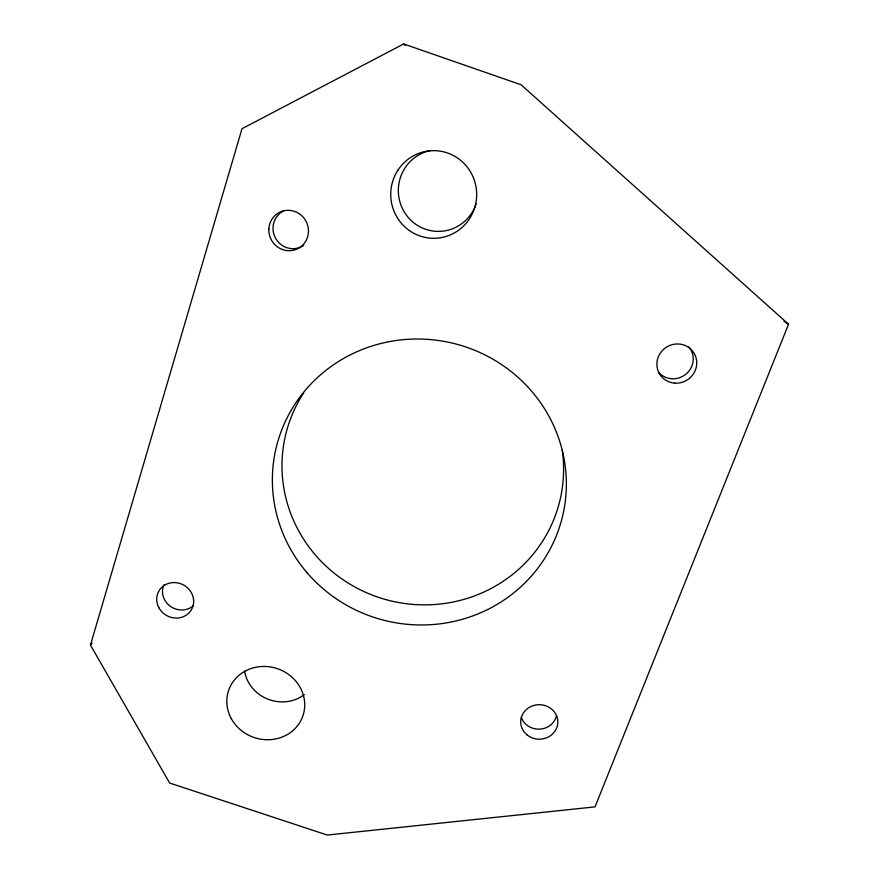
<?xml version="1.0" encoding="UTF-8"?>
<svg xmlns="http://www.w3.org/2000/svg" width="879" height="879" viewBox="0 0 879 879"><rect width="100%" height="100%" fill="white"/><g stroke="black" fill="none" stroke-linecap="round" stroke-linejoin="round"><path stroke-width="1.32" d="M90.46 645.065L241.989 128.741L403.659 43.95L521.082 84.769L788.54 324.252L595.028 806.878L327.274 835.05L169.636 783.013L90.46 645.065L92.13 642.999M783.947 321.274L788.54 324.252M403.659 43.95L405.428 45.642M556.484 715.781A18.25 16.987 1.2 0 1 539.629 729.141A18.25 16.987 1.2 0 1 521.313 717.451M688.883 346.93A19.767 19.063 -31.7 0 1 686.027 374.08A19.767 19.063 -31.7 0 1 658.514 372.202M303.673 245.373A19.975 19.338 63.1 0 1 275.863 238.769A19.975 19.338 63.1 0 1 283.368 211.07M193.215 605.84A18.437 17.195 28 0 1 170.262 606.246A18.437 17.195 28 0 1 163.999 584.634M562.219 450.18A141.014 137.069 13.4 0 1 393.254 601.434A141.014 137.069 13.4 0 1 303.673 392.891M476.165 203.895A40.83 40.005 89.6 0 1 408.252 217.465A40.83 40.005 89.6 0 1 430.369 150.551M304.332 694.597A36.775 34.27 19.3 0 1 267.974 699.19A36.775 34.27 19.3 0 1 244.582 671.193M158.967 607.905A18.756 17.459 27.9 0 0 190.974 610.422A18.756 17.459 27.9 0 0 175.591 582.623A18.756 17.459 27.9 0 0 158.967 607.905M306.958 572.603A147.232 142.739 13.3 0 0 557.605 532.476A147.232 142.739 13.3 0 0 393.539 340.898A147.232 142.739 13.3 0 0 306.958 572.603M268.842 229.155A20.338 19.69 62.6 0 0 297.849 248.658A20.338 19.69 62.6 0 0 299.256 213.74A20.338 19.69 62.6 0 0 268.842 229.155M674.709 383.123A20.129 19.404 -31.3 0 0 695.025 355.028A20.129 19.404 -31.3 0 0 660.689 352.567A20.129 19.404 -31.3 0 0 674.709 383.123M526.851 734.712A18.558 17.239 1.3 0 0 557.429 725.604A18.558 17.239 1.3 0 0 533.575 705.518A18.558 17.239 1.3 0 0 526.851 734.712M397.945 170.141A43.829 42.961 88.3 0 0 430.952 238.209A43.829 42.961 88.3 0 0 472.21 175.075A43.829 42.961 88.3 0 0 397.945 170.141M231.265 718.528A39.258 36.325 19.1 0 0 298.684 724.175A39.258 36.325 19.1 0 0 267.37 666.59A39.258 36.325 19.1 0 0 231.265 718.528"/></g></svg>
